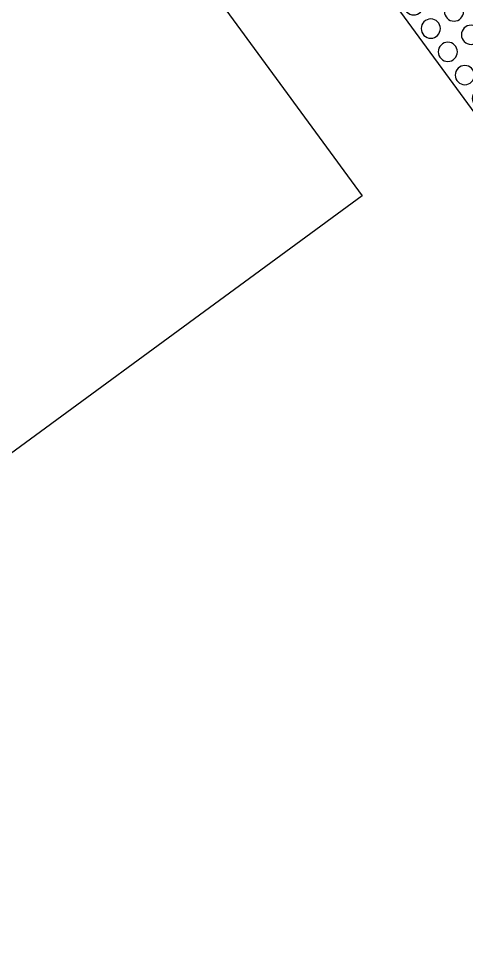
# Model space of a CAD drawing. Header units: millimetres. Extents: x 75184266 to 76346726, y -35850126 to -33679385.
# Drawn here: x 75435977 to 75436909, y -34538090 to -34536146 of the extents above; entities that cross this region are included whole.
import ezdxf

# ---------------------------------------------------------------- set-up
doc = ezdxf.new("R2010")
doc.units = ezdxf.units.MM
doc.header["$LTSCALE"] = 50
doc.header["$MEASUREMENT"] = 0
doc.layers.add('XR-지하3층$0$XR-지하3층$0$AA-XXXX-SYMB', color=7, linetype='CONTINUOUS')
doc.layers.add('XR-지하3층$0$일반주차', color=8, linetype='CONTINUOUS')
doc.layers.add('건축', color=8, linetype='CONTINUOUS', plot=False)

# ---------------------------------------------------------------- blocks, each defined once
blk = doc.blocks.new('XR-지하3층$0$XR-지하3층$0$점형블럭')
at = {"layer": 'XR-지하3층$0$XR-지하3층$0$AA-XXXX-SYMB', "color": 9, "ltscale": 5}
for p, q in [((300, 300), (0, 300)), ((0, 300), (0, 0)), ((300, 300), (300, 0)), ((300, 0), (0, 0))]:
    blk.add_line(p, q, dxfattribs=at)
at = {"layer": 'XR-지하3층$0$XR-지하3층$0$AA-XXXX-SYMB', "color": 9, "ltscale": 2}
for centre in [(30, 270), (90, 270), (150, 270), (210, 270), (270, 270), (30, 210), (90, 210), (150, 210), (210, 210), (270, 210), (30, 150), (90, 150), (150, 150), (210, 150), (270, 150), (30, 90), (90, 90), (150, 90), (210, 90), (270, 90), (30, 30), (90, 30), (150, 30), (210, 30), (270, 30)]:
    blk.add_circle(centre, 20, dxfattribs=at)
blk = doc.blocks.new('XR-지하3층$0$XR-지하3층$0$dsfdf')
at = {"layer": 'XR-지하3층$0$XR-지하3층$0$AA-XXXX-SYMB', "extrusion": (0, 0, -1), "zscale": -1, "rotation": 143.631410486732}
blk.add_blockref('XR-지하3층$0$XR-지하3층$0$점형블럭', (-834.5, -627.3), dxfattribs=at)
blk = doc.blocks.new('XR-지하3층$0$일반형 주차')
at = {"layer": 'XR-지하3층$0$일반주차'}
blk.add_lwpolyline([(2300, 5000), (0, 5000), (0, 0), (2300, 0)], close=True, dxfattribs=at)

msp = doc.modelspace()

# ---------------------------------------------------------------- block references
at = {"layer": '건축', "xscale": -1, "rotation": 306.2469343039791}
msp.add_blockref('XR-지하3층$0$일반형 주차', (75432659.4, -34539471), dxfattribs=at)
at = {"layer": '건축', "rotation": 269.8778567151124}
msp.add_blockref('XR-지하3층$0$XR-지하3층$0$dsfdf', (75437628.5, -34535101.1, 0), dxfattribs=at)

doc.saveas('drawing.dxf')
